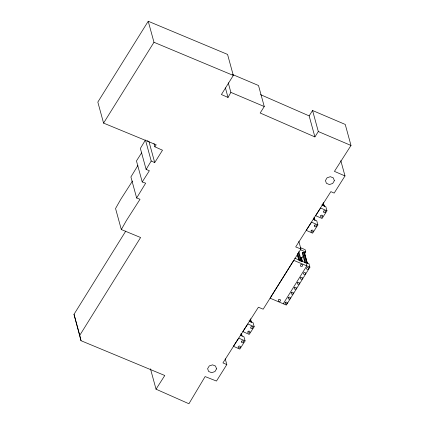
<?xml version="1.0" encoding="UTF-8"?>
<svg xmlns="http://www.w3.org/2000/svg" width="425" height="425" viewBox="0 0 425 425"><rect width="100%" height="100%" fill="white"/><g stroke="black" fill="none" stroke-linecap="round" stroke-linejoin="round"><path stroke-width="0.64" d="M225.234 358.854L226.807 364.586L216.468 381.05L205.116 376.577L188.923 403.75L156.039 389.188L164.778 375.498L81.01 340.701L79.757 335.346L140.595 237.522L121.311 229.532L126.453 220.447L140.027 199.261L136.648 197.997L145.658 183.191L142.221 181.958L149.377 170.712L146.12 169.426L140.372 148.399L145.456 139.968L151.21 160.995L154.721 162.589L162.493 150.216L154.854 146.806L156.193 144.803L103.578 123.112L97.83 102.085L148.224 21.25L227.561 54.411L233.309 75.438L221.404 94.531L228.023 97.442L230.876 92.384L228.257 82.827M146.12 169.426L151.21 160.995M137.902 165.452L130.9 176.97L136.648 197.997M301.591 258.682L303.322 255.893M304.364 254.219L305.75 251.988L305.108 249.65L300.321 247.626M283.252 303.769L306.818 265.853L305.862 262.352L308.943 263.67L309.905 267.176L286.333 305.086L270.119 298.201L293.744 260.344L309.905 267.176M103.578 123.112L153.977 42.277L148.224 21.25M81.01 340.701L74.003 314.319L125.752 231.115M298.833 241.368L300.927 249.013L263.176 309.198L258.405 307.217L222.944 362.897L226.807 364.586M232.406 74.444L258.506 85.505L264.26 106.532L260.169 113.007L314.904 136.919L318.314 131.537L312.566 110.511L345.243 124.44L350.997 145.462L334.433 171.376L344.994 175.934L334.167 193.104L330.852 191.627L295.699 246.92L300.927 249.013M314.904 136.919L309.15 115.892L312.566 110.511M141.583 152.899L136.468 160.937L142.221 181.958M326.963 210.811L322.054 218.482L315.663 215.666L320.615 208L326.963 210.811L325.842 206.72L321.805 204.935M132.488 181.023L120.7 199.421L115.558 208.505L121.311 229.532M317.879 224.942L312.593 233.176L306.223 230.361L311.525 222.153L317.879 224.942L316.758 220.857L313.294 219.332M245.087 340.898L239.806 349.111L233.415 346.295L238.712 338.103L245.087 340.898L243.966 336.807L240.492 335.283M254.177 326.74L249.225 334.406L242.85 331.612L247.807 323.93L254.177 326.74L253.061 322.655L249.008 320.864M304.932 262.735L302.281 253.157L302.749 252.445L303.593 252.184L304.353 252.535L307.349 263.378M153.977 42.277L233.309 75.438M300.363 249.714L305.75 251.988M294.732 258.172L306.021 262.937M230.876 92.384L264.26 106.532M318.314 131.537L350.997 145.462M260.498 94.637L309.15 115.892M147.215 140.765L148.973 141.562L154.721 162.589M302.35 261.433L301.256 257.55L300.496 257.205L301.707 261.63M302.281 253.157L302.51 253.879M340.808 160.639L344.994 175.934M323.324 202.895L324.19 206.061M323.244 202.805L324.286 206.603M322.83 203.745L323.345 205.642M314.059 217.085L314.925 220.251M314.181 217.611L314.877 220.145M313.788 218.551L314.133 219.815M304.353 252.535L307.296 263.288M303.593 252.184L306.537 262.942M302.749 252.445L305.517 262.57M301.256 257.55L302.297 261.348M298.796 251.563L301.447 261.157M298.382 252.498L300.804 261.359M297.707 253.39L299.784 260.982M297.489 254.825L298.876 259.887M297.266 254.086L298.998 260.413M225.409 87.885L228.023 97.442M250.463 318.739L251.552 322.644M250.043 319.674L250.734 322.208M241.395 333.567L242.138 336.202M240.805 333.848L241.326 335.745M153.983 143.623L154.854 146.806M150.461 368.799L156.039 389.188M74.003 314.319L79.757 335.346M334.348 180.705L332.711 183.467L329.412 184.54L326.416 183.318L325.444 180.535L327.107 177.772L330.363 176.694L333.375 177.921L334.348 180.705M216.538 368.863L214.912 371.609L211.607 372.677L208.59 371.455L207.623 368.666L209.275 365.93L212.574 364.857L215.555 366.053L216.538 368.863M278.8 299.662L278.359 300.379L278.566 301.097L279.321 301.447L280.192 301.192L280.638 300.475L280.41 299.752L279.645 299.423L278.8 299.662M297.643 282.503L297.197 283.22L297.426 283.937L298.207 284.288L299.062 284.012L299.503 283.316L299.269 282.593L298.504 282.264L297.643 282.503M288.533 297.357L288.086 298.074L288.315 298.791L289.058 299.12L289.94 298.887L290.387 298.169L290.158 297.447L289.398 297.102L288.533 297.357M308.736 268.441L308.29 269.152L307.429 269.392L306.664 269.062L306.436 268.34L306.903 267.628L307.748 267.368L308.507 267.718L308.736 268.441M311.366 230.308L310.93 231.009L311.153 231.747L311.892 232.071L312.763 231.816L313.225 231.12L313.002 230.382L312.216 230.053L311.366 230.308M314.649 225.133L314.208 225.829L314.431 226.573L315.196 226.902L316.046 226.642L316.487 225.946L316.258 225.202L315.52 224.878L314.649 225.133M320.949 215.363L320.508 216.059L320.732 216.798L321.523 217.133L322.368 216.872L322.809 216.176L322.58 215.438L321.815 215.108L320.949 215.363M241.836 341.084L241.4 341.78L241.623 342.518L242.393 342.832L243.254 342.592L243.695 341.897L243.472 341.158L242.712 340.808L241.836 341.084M323.887 210.965L323.446 211.661L323.675 212.378L324.413 212.723L325.279 212.468L325.747 211.756L325.497 211.034L324.732 210.704L323.887 210.965M248.163 331.298L247.727 331.994L247.95 332.733L248.694 333.057L249.56 332.802L250.001 332.106L249.773 331.388L249.013 331.038L248.163 331.298M251.079 326.894L250.638 327.59L250.862 328.328L251.621 328.679L252.498 328.403L252.939 327.707L252.716 326.963L251.945 326.639L251.079 326.894M240.417 347.05L239.976 347.751L239.11 348.006L238.324 347.671L238.096 346.954L238.584 346.242L239.429 345.982L240.189 346.332L240.417 347.05M300.82 264.78L300.385 265.476L300.608 266.215L301.352 266.539L302.217 266.284L302.658 265.588L302.435 264.849L301.67 264.52L300.82 264.78M300.772 277.53L300.332 278.226L300.555 278.965L301.325 279.278L302.17 279.034L302.627 278.343L302.403 277.605L301.617 277.27L300.772 277.53M294.605 287.486L294.164 288.182L294.387 288.926L295.152 289.255L295.997 288.995L296.438 288.299L296.214 287.555L295.471 287.231L294.605 287.486M291.523 292.448L291.088 293.144L291.311 293.882L292.081 294.19L292.921 293.951L293.362 293.255L293.16 292.517L292.4 292.172L291.523 292.448M285.435 302.292L284.994 302.988L285.217 303.726L285.961 304.056L286.832 303.795L287.273 303.099L287.04 302.382L286.28 302.032L285.435 302.292M305.639 273.456L305.198 274.152L304.353 274.412L303.567 274.082L303.344 273.339L303.806 272.648L304.651 272.388L305.41 272.738L305.639 273.456"/></g></svg>
